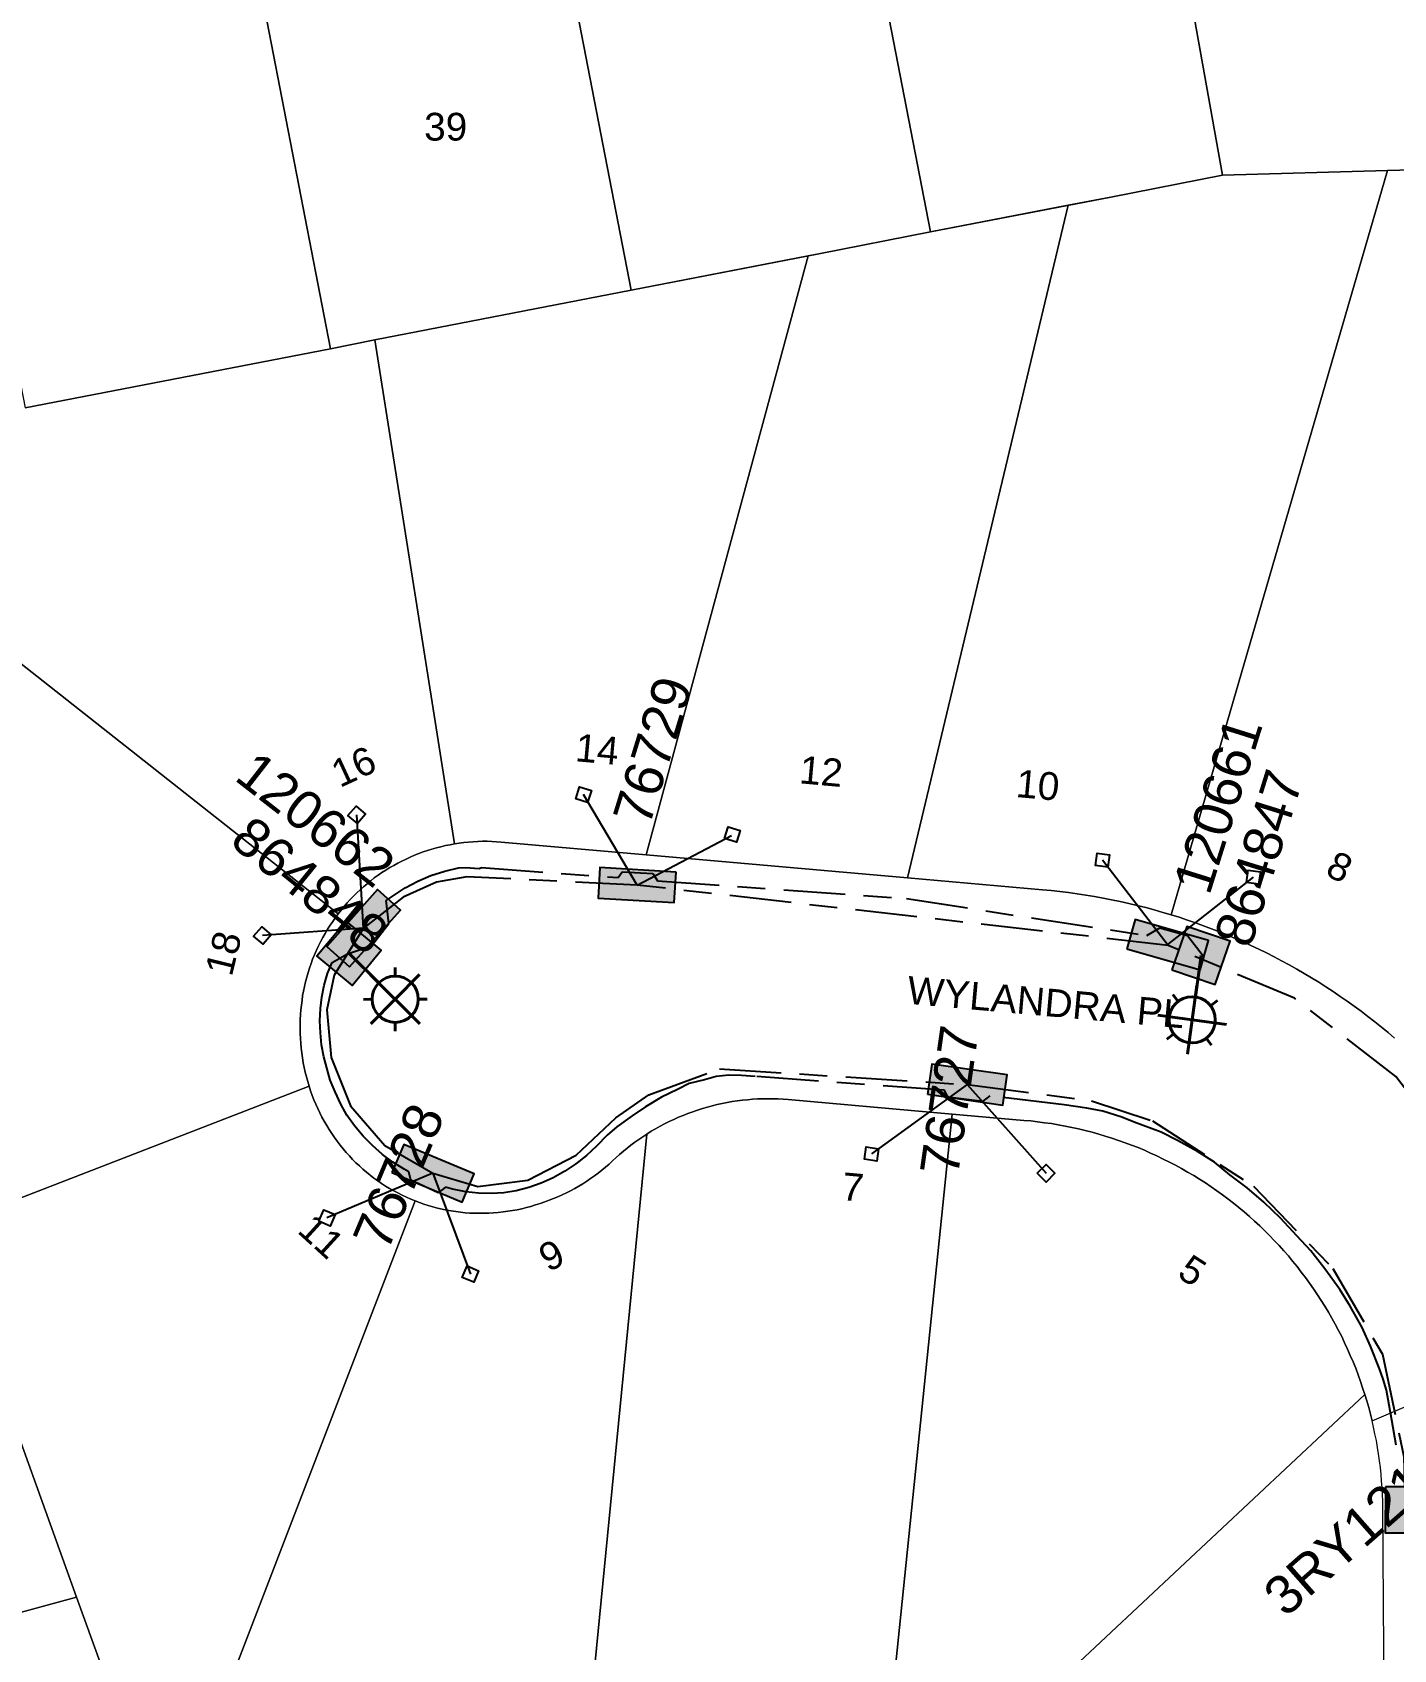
# Model space of a CAD drawing. Header units: metres. Extents: x 301080 to 303013, y 6182698 to 6183880.
# Drawn here: x 302498.9 to 302587.2, y 6182951.9 to 6183056.8 of the extents above; entities that cross this region are included whole.
import ezdxf
from ezdxf.enums import TextEntityAlignment as Align

# ---------------------------------------------------------------- set-up
doc = ezdxf.new("R2010")
doc.units = ezdxf.units.M
doc.linetypes.add('Cable Exist UG', pattern=[8.2, 4, -1.2, 1.8, -1.2])
doc.layers.get('0').update_dxf_attribs({"color": 6})
doc.layers.add('Cadastre Land Parcels_SP_EXT', color=9, linetype='Continuous', lineweight=5)
doc.layers.add('Cadastre Roads_SP_EXT', color=9, linetype='Continuous', lineweight=5)
for name, color, linetype in [('Equip_SP_SL_EXT', 7, 'Continuous'), ('Mains_LV_EXT', 7, 'Continuous'), ('Mains_SL_EXT', 7, 'Continuous'), ('Services_SP_EXT', 7, 'Continuous'), ('SupportsUG_SP_LV_EXT', 7, 'Continuous'), ('SupportsUG_SP_LV_SL_EXT', 7, 'Continuous')]:
    doc.layers.add(name, color=color, linetype=linetype)
doc.styles.add('COLUMN_LABEL', font='arial.ttf')
doc.styles.add('iecARIAL', font='arial.ttf', dxfattribs={"height": 2})
doc.styles.add('POLE_LABEL', font='arial.ttf')
doc.styles.get("Standard").update_dxf_attribs({"font": 'arial.ttf'})

# ---------------------------------------------------------------- blocks, each defined once
blk = doc.blocks.new('COLUMN_EXT')
blk.add_hatch(color=256).paths.add_polyline_path([(-1.49, 1.48), (-1.49, -1.49), (1.48, -1.49), (1.48, 1.48)])
blk.add_lwpolyline([(-1.49, -1.49), (1.48, -1.49), (1.48, 1.48), (-1.49, 1.48)], close=True)
for tag, height, style, flags, p in [('ASSET_NUM', 2.5, 'COLUMN_LABEL', 8, (2, 2)), ('STRUCTURE_PLANT_NUMBER', 0.2, 'POLE_LABEL', 9, (1.81, 0.03)), ('STREET_CODE', 0.2, 'COLUMN_LABEL', 9, (1.81, -0.2))]:
    blk.add_attdef(tag, text='', height=height, dxfattribs=dict(style=style, flags=flags)).set_placement(p, align=Align.MIDDLE_LEFT)
at = {"flags": 9}
for tag, p in [('COLUMN_TYPE', (1.81, -0.4)), ('OWNED_BY', (1.81, -0.6)), ('STATE', (1.81, -0.8)), ('USAGE', (1.81, -1)), ('STREETNAME', (1.81, -1.6)), ('SUBURB', (1.81, -1.8)), ('LEGEND', (1.81, -1.2)), ('LOCATION', (1.81, -1.4)), ('NOTES', (1.81, -2))]:
    blk.add_attdef(tag, text='', height=0.2, dxfattribs=at).set_placement(p, align=Align.MIDDLE_LEFT)
at = {"flags": 1}
blk.add_attdef('Z', (1.81, -2.35), '', height=0.2, dxfattribs=at)
blk = doc.blocks.new('PILLAR_EXT')
blk.add_hatch(color=256).paths.add_polyline_path([(-2.475, 0.99), (-2.475, -0.99), (2.475, -0.99), (2.475, 0.99)])
blk.add_lwpolyline([(-2.475, -0.99), (2.475, -0.99), (2.475, 0.99), (-2.475, 0.99)], close=True)
at = {"style": 'iecARIAL', "flags": 8}
blk.add_attdef('ASSET_NUM', (1.5, 3.5), '', height=2.5, dxfattribs=at)
for tag, p, flags in [('OWNED_BY', (0, -0.2), 9), ('STATE', (0, -0.4), 9), ('SUPPORT_TYPE', (0, -0.6), 9), ('USAGE', (0, -0.8), 9), ('LEGEND', (0, -1), 9), ('LOCATION', (0, -1.2), 9), ('STREETNAME', (0, -1.8), 9), ('SUBURB', (0, -2), 1), ('NOTES', (0, -1.4), 9), ('PARENT', (0, -1.6), 9)]:
    blk.add_attdef(tag, p, '', height=0.2, dxfattribs=dict(flags=flags))
blk = doc.blocks.new('SL_LANTERN_EXT')
at = {"lineweight": 40}
for p, q in [((0, 1.97), (0, 6.47)), ((-1.46, 5.68), (-1.06, 5.28)), ((1.46, 5.68), (1.06, 5.28)), ((-2.25, 4.22), (2.25, 4.22)), ((-1.46, 2.76), (-1.06, 3.16)), ((1.46, 2.76), (1.06, 3.16)), ((0, 0), (0, 2.72))]:
    blk.add_line(p, q, dxfattribs=at)
blk.add_circle((0, 4.22), 1.5, dxfattribs=at)
at = {"style": 'iecARIAL', "flags": 8}
blk.add_attdef('ASSET_NUM', (1.5, 1.5), '', height=2.5, dxfattribs=at)
for tag, p, height, flags in [('CONSTRUCTED_VOLTAGE', (0.98, -0.65), 0.2, 9), ('CONTROL_TYPE', (0.98, -0.85), 0.2, 9), ('LANTERN_PURPOSE', (0.98, -1.05), 0.2, 9), ('LNUMBER', (2.18, -3.25), 2.5, 8), ('OPERATING_VOLTAGE', (0.98, -1.65), 0.2, 9), ('ORIENTATION', (0.98, -1.85), 0.2, 9), ('OWNED_BY', (0.98, -2.05), 0.2, 9), ('STATE', (0.98, -2.25), 0.2, 9), ('LANTERN_TYPE', (0.98, -1.25), 0.2, 9), ('NO_PHASES', (0.98, -1.45), 0.2, 9), ('USAGE', (0.98, -2.45), 0.2, 9), ('CEXIST', (0.98, -2.65), 0.2, 9), ('CNEW', (0.98, -2.85), 0.2, 9), ('CNUMBER', (0.98, -3.05), 0.2, 9), ('CREMOVE', (0.98, -3.25), 0.2, 9), ('CREPLACE', (0.98, -3.45), 0.2, 9), ('LKINGHEIGHT', (0.98, -3.65), 0.2, 9), ('LBRACKET', (0.98, -3.85), 0.2, 9), ('LBRACKETVOCAB', (0.98, -4.05), 0.2, 9), ('LCATEGORY', (0.98, -4.25), 0.2, 9), ('LCHARGE1', (0.98, -4.45), 0.2, 9), ('LCHARGE1PERCENT', (0.98, -4.65), 0.2, 9), ('LCHARGE2', (0.98, -4.85), 0.2, 9), ('LCHARGE2PERCENT', (0.98, -5.05), 0.2, 9), ('LCHARGE3', (0.98, -5.25), 0.2, 9), ('LCHARGE3PERCENT', (0.98, -5.45), 0.2, 9), ('LEXIST', (0.98, -5.65), 0.2, 9), ('LLAMP', (0.98, -5.85), 0.2, 9), ('LLAMPVOCAB', (0.98, -6.05), 0.2, 9), ('LMAST', (0.98, -6.25), 0.2, 9), ('LMASTVOCAB', (0.98, -6.45), 0.2, 9), ('LNEW', (0.98, -6.65), 0.2, 9), ('LANTNUMBER', (0.98, -6.85), 0.2, 9), ('LOUTREACH', (0.98, -7.25), 0.2, 9), ('LOUTREACHVOCAB', (0.98, -7.45), 0.2, 9), ('LRATECODE', (0.98, -7.65), 0.2, 9), ('LREMOVE', (0.98, -7.85), 0.2, 9), ('LREPLACE', (0.98, -8.05), 0.2, 9), ('LTYPE', (0.98, -8.25), 0.2, 9), ('LTYPEVOCAB', (0.98, -8.45), 0.2, 9), ('STREETNAME', (0.98, -9.25), 0.2, 9), ('SUBURB', (0.98, -9.45), 0.2, 1), ('LEGEND', (0.98, -8.65), 0.2, 9), ('LOCATION', (0.98, -8.85), 0.2, 9), ('NOTES', (0.98, -9.05), 0.2, 9)]:
    blk.add_attdef(tag, p, '', height=height, dxfattribs=dict(flags=flags))
blk = doc.blocks.new('CCP_EXT')
at = {"flags": 9}
for tag, p in [('STATE', (0, -1.8)), ('USAGE', (0, -1.2)), ('LEGEND', (0, -1.4)), ('LIFE_SUPPORT', (0, -1.6)), ('NOTES', (0, -2))]:
    blk.add_attdef(tag, text='', height=0.2, dxfattribs=at).set_placement(p, align=Align.MIDDLE_LEFT)
blk.add_wipeout([(0, 0.57), (0.57, 0), (0, -0.57), (-0.57, 0)])
blk.add_lwpolyline([(-0.57, 0), (0, 0.57), (0.57, 0), (0, -0.57), (-0.57, 0)])
at = {"flags": 1}
blk.add_attdef('Z', (0, 0), '', height=0.2, dxfattribs=at)
at = {"flags": 9}
for tag, p in [('CCP_TYPE', (0, 0)), ('CONSTRUCTED_VOLTAGE', (0, -0.2)), ('OPERATING_VOLTAGE', (0, -0.6)), ('ORIENTATION', (0, -0.8)), ('OWNED_BY', (0, -1)), ('NO_PHASES', (0, -0.4))]:
    blk.add_attdef(tag, text='', height=0.2, dxfattribs=at).set_placement(p, align=Align.MIDDLE_LEFT)

msp = doc.modelspace()

# ---------------------------------------------------------------- linework, layer by layer
at = {"layer": 'Cadastre Land Parcels_SP_EXT', "linetype": 'Continuous'}
for points in [[(302611.08, 6183048.46), (302584.86, 6183083.07), (302570.49, 6183078.78), (302576.1, 6183047.5), (302586.78, 6183047.79), (302610.73, 6183048.45), (302611.08, 6183048.46)], [(302576.1, 6183047.5), (302570.49, 6183078.78), (302565.74, 6183077.39), (302560.97, 6183076.08), (302556.18, 6183074.85), (302551.36, 6183073.69), (302557.16, 6183043.82), (302568.85, 6183046.08), (302576.1, 6183047.5)], [(302557.16, 6183043.82), (302551.36, 6183073.69), (302545.64, 6183072.41), (302539.9, 6183071.24), (302531.98, 6183069.7), (302537.74, 6183040.04), (302549.9, 6183042.39), (302557.16, 6183043.82)], [(302531.98, 6183069.7), (302512.48, 6183065.92), (302518.24, 6183036.24), (302521.12, 6183036.82), (302537.74, 6183040.04), (302531.98, 6183069.7)], [(302518.24, 6183036.24), (302512.48, 6183065.92), (302510.24, 6183065.52), (302507.98, 6183065.2), (302505.72, 6183064.95), (302503.45, 6183064.78), (302501.17, 6183064.69), (302498.9, 6183064.67), (302496.62, 6183064.73), (302494.35, 6183064.87), (302492.08, 6183065.07), (302498.43, 6183032.4), (302518.24, 6183036.24)], [(302586.78, 6183047.79), (302576.1, 6183047.5), (302568.85, 6183046.08), (302566.09, 6183045.55), (302555.65, 6183001.92), (302564.41, 6183001.15), (302564.98, 6183001.1), (302565.54, 6183001.04), (302566.11, 6183000.97), (302566.67, 6183000.89), (302567.23, 6183000.8), (302567.79, 6183000.71), (302568.35, 6183000.61), (302568.9, 6183000.5), (302569.46, 6183000.38), (302570.01, 6183000.26), (302570.56, 6183000.13), (302571.11, 6182999.99), (302571.66, 6182999.84), (302572.21, 6182999.68), (302572.75, 6182999.52), (302586.78, 6183047.79)], [(302566.09, 6183045.55), (302557.16, 6183043.82), (302549.9, 6183042.39), (302549.21, 6183042.26), (302538.7, 6183003.41), (302555.65, 6183001.92), (302566.09, 6183045.55)], [(302549.21, 6183042.26), (302537.74, 6183040.04), (302521.12, 6183036.82), (302526.28, 6183004.13), (302526.58, 6183004.17), (302526.88, 6183004.21), (302527.18, 6183004.24), (302527.49, 6183004.26), (302527.79, 6183004.28), (302528.09, 6183004.29), (302528.4, 6183004.29), (302528.7, 6183004.28), (302529, 6183004.26), (302529.3, 6183004.24), (302538.7, 6183003.41), (302549.21, 6183042.26)], [(302501.77, 6182955.26), (302496.01, 6182971.21), (302464.76, 6182962.71), (302470.49, 6182946.75), (302501.77, 6182955.26)], [(302586.65, 6182936.84), (302586.57, 6182948.79), (302586.49, 6182961.04), (302586.48, 6182961.48), (302586.47, 6182961.92), (302586.45, 6182962.36), (302586.41, 6182962.8), (302586.37, 6182963.23), (302586.33, 6182963.67), (302586.27, 6182964.11), (302586.21, 6182964.55), (302586.14, 6182964.98), (302586.07, 6182965.42), (302585.98, 6182965.85), (302585.89, 6182966.28), (302585.79, 6182966.71), (302585.68, 6182967.14), (302585.57, 6182967.56), (302585.45, 6182967.99), (302585.32, 6182968.41), (302558.92, 6182943.68), (302560.18, 6182931.64), (302586.65, 6182936.84)], [(302500.47, 6182937.19), (302507.62, 6182939.1), (302501.77, 6182955.26), (302470.49, 6182946.75), (302476.25, 6182930.73), (302500.47, 6182937.19)]]:
    msp.add_lwpolyline(points, close=True, dxfattribs=at)
for points in [[(302610.73, 6183048.45), (302586.78, 6183047.79), (302572.75, 6182999.52), (302573.28, 6182999.36), (302573.81, 6182999.18), (302574.33, 6182999), (302574.86, 6182998.81), (302575.38, 6182998.62), (302575.89, 6182998.41), (302576.41, 6182998.2), (302576.92, 6182997.99), (302577.43, 6182997.76), (302577.93, 6182997.53), (302578.44, 6182997.29), (302578.94, 6182997.05), (302579.43, 6182996.8), (302579.92, 6182996.54), (302580.41, 6182996.27), (302580.9, 6182996), (302581.38, 6182995.72), (302581.86, 6182995.44), (302582.33, 6182995.15), (302582.8, 6182994.85), (302583.26, 6182994.55), (302583.72, 6182994.23), (302584.18, 6182993.92), (302584.63, 6182993.6), (302585.08, 6182993.27), (302585.52, 6182992.93), (302585.96, 6182992.59), (302586.4, 6182992.24), (302586.83, 6182991.89), (302587.25, 6182991.53)], [(302491.2, 6183021.29), (302518.74, 6182999.59), (302518.93, 6182999.83), (302518.93, 6182999.83), (302519.12, 6183000.06), (302519.32, 6183000.29), (302519.52, 6183000.51), (302519.73, 6183000.73), (302519.94, 6183000.94), (302520.16, 6183001.14), (302520.38, 6183001.34), (302520.61, 6183001.54), (302520.85, 6183001.73), (302521.08, 6183001.91), (302521.33, 6183002.09), (302521.57, 6183002.26), (302521.82, 6183002.42), (302522.08, 6183002.58), (302522.34, 6183002.73), (302522.6, 6183002.87), (302522.87, 6183003.01), (302523.14, 6183003.14), (302523.41, 6183003.27), (302523.69, 6183003.39), (302523.97, 6183003.5), (302524.25, 6183003.6), (302524.53, 6183003.7), (302524.82, 6183003.79), (302525.11, 6183003.87), (302525.4, 6183003.94), (302525.69, 6183004.01), (302525.99, 6183004.07), (302526.28, 6183004.13), (302521.12, 6183036.82), (302518.24, 6183036.24), (302498.43, 6183032.4)], [(302493.11, 6182979.22), (302516.85, 6182988.4), (302516.85, 6182988.4), (302516.76, 6182988.71), (302516.68, 6182989.01), (302516.6, 6182989.31), (302516.53, 6182989.62), (302516.47, 6182989.93), (302516.42, 6182990.25), (302516.38, 6182990.56), (302516.34, 6182990.87), (302516.31, 6182991.19), (302516.29, 6182991.51), (302516.28, 6182991.82), (302516.27, 6182992.13), (302516.27, 6182992.44), (302516.28, 6182992.74), (302516.29, 6182993.05), (302516.32, 6182993.36), (302516.35, 6182993.66), (302516.39, 6182993.97), (302516.43, 6182994.28), (302516.49, 6182994.58), (302516.55, 6182994.88), (302516.62, 6182995.18), (302516.7, 6182995.48), (302516.78, 6182995.78), (302516.88, 6182996.07), (302516.98, 6182996.36), (302517.08, 6182996.65), (302517.2, 6182996.93), (302517.32, 6182997.22), (302517.45, 6182997.5), (302517.59, 6182997.77), (302517.73, 6182998.05), (302517.89, 6182998.31), (302518.04, 6182998.58), (302518.21, 6182998.84), (302518.38, 6182999.09), (302518.56, 6182999.35), (302518.74, 6182999.59), (302491.2, 6183021.29)], [(302496.01, 6182971.21), (302501.77, 6182955.26), (302507.62, 6182939.1), (302523.72, 6182980.97), (302523.72, 6182980.97), (302523.44, 6182981.08), (302523.16, 6182981.21), (302522.88, 6182981.34), (302522.61, 6182981.48), (302522.34, 6182981.62), (302522.07, 6182981.77), (302521.81, 6182981.93), (302521.55, 6182982.1), (302521.3, 6182982.27), (302521.05, 6182982.45), (302520.81, 6182982.64), (302520.57, 6182982.83), (302520.34, 6182983.03), (302520.11, 6182983.23), (302519.89, 6182983.44), (302519.67, 6182983.66), (302519.46, 6182983.88), (302519.25, 6182984.11), (302519.05, 6182984.35), (302518.86, 6182984.59), (302518.67, 6182984.83), (302518.49, 6182985.08), (302518.32, 6182985.33), (302518.15, 6182985.59), (302517.99, 6182985.86), (302517.83, 6182986.13), (302517.68, 6182986.4), (302517.54, 6182986.67), (302517.41, 6182986.95), (302517.28, 6182987.24), (302517.16, 6182987.52), (302517.05, 6182987.81), (302516.95, 6182988.11), (302516.85, 6182988.4), (302493.11, 6182979.22)], [(302554.39, 6182945.92), (302558.56, 6182986.6), (302547.93, 6182987.54), (302547.6, 6182987.56), (302547.27, 6182987.58), (302546.94, 6182987.59), (302546.6, 6182987.59), (302546.27, 6182987.59), (302545.94, 6182987.58), (302545.61, 6182987.56), (302545.28, 6182987.53), (302544.95, 6182987.5), (302544.62, 6182987.46), (302544.29, 6182987.41), (302543.97, 6182987.35), (302543.64, 6182987.29), (302543.32, 6182987.21), (302543, 6182987.14), (302542.68, 6182987.05), (302542.36, 6182986.96), (302542.04, 6182986.86), (302541.73, 6182986.75), (302541.42, 6182986.64), (302541.11, 6182986.51), (302540.8, 6182986.39), (302540.5, 6182986.25), (302540.2, 6182986.11), (302539.91, 6182985.96), (302539.61, 6182985.81), (302539.32, 6182985.64), (302539.04, 6182985.48), (302538.76, 6182985.3), (302534.66, 6182943.56)], [(302558.92, 6182943.68), (302585.32, 6182968.41), (302585.32, 6182968.41), (302585.18, 6182968.84), (302585.04, 6182969.26), (302584.89, 6182969.69), (302584.73, 6182970.11), (302584.56, 6182970.52), (302584.38, 6182970.94), (302584.2, 6182971.35), (302584.01, 6182971.76), (302583.82, 6182972.16), (302583.61, 6182972.56), (302583.4, 6182972.96), (302583.19, 6182973.35), (302582.96, 6182973.74), (302582.73, 6182974.13), (302582.49, 6182974.51), (302582.25, 6182974.88), (302582, 6182975.26), (302581.74, 6182975.63), (302581.47, 6182975.99), (302581.2, 6182976.35), (302580.93, 6182976.7), (302580.64, 6182977.05), (302580.36, 6182977.4), (302580.06, 6182977.73), (302579.76, 6182978.07), (302579.45, 6182978.4), (302579.14, 6182978.72), (302578.82, 6182979.04), (302578.5, 6182979.35), (302578.17, 6182979.65), (302577.83, 6182979.95), (302577.49, 6182980.25), (302577.15, 6182980.53), (302576.8, 6182980.82), (302576.44, 6182981.09), (302576.08, 6182981.36), (302575.72, 6182981.62), (302575.35, 6182981.88), (302574.98, 6182982.13), (302574.6, 6182982.37), (302574.22, 6182982.61), (302573.83, 6182982.84), (302573.44, 6182983.06), (302573.04, 6182983.28), (302572.65, 6182983.48), (302572.25, 6182983.68), (302571.84, 6182983.88), (302571.43, 6182984.07), (302571.02, 6182984.25), (302570.61, 6182984.42), (302570.19, 6182984.58), (302569.77, 6182984.74), (302569.34, 6182984.89), (302568.92, 6182985.04), (302568.49, 6182985.17), (302568.06, 6182985.3), (302567.63, 6182985.42), (302567.19, 6182985.53), (302566.76, 6182985.64), (302566.32, 6182985.73), (302565.88, 6182985.82), (302565.44, 6182985.9), (302564.99, 6182985.98), (302564.55, 6182986.04), (302564.1, 6182986.1), (302563.66, 6182986.15), (302563.21, 6182986.19), (302558.56, 6182986.6), (302554.39, 6182945.92)], [(302534.66, 6182943.56), (302538.76, 6182985.3), (302538.76, 6182985.3), (302538.49, 6182985.13), (302538.23, 6182984.95), (302537.98, 6182984.77), (302537.72, 6182984.58), (302537.48, 6182984.39), (302537.23, 6182984.19), (302536.99, 6182983.98), (302536.76, 6182983.78), (302536.53, 6182983.56), (302536.3, 6182983.35), (302536.07, 6182983.15), (302535.84, 6182982.96), (302535.6, 6182982.77), (302535.36, 6182982.59), (302535.11, 6182982.41), (302534.86, 6182982.24), (302534.6, 6182982.08), (302534.34, 6182981.92), (302534.08, 6182981.77), (302533.81, 6182981.62), (302533.54, 6182981.49), (302533.26, 6182981.36), (302532.98, 6182981.23), (302532.7, 6182981.12), (302532.42, 6182981.01), (302532.13, 6182980.9), (302531.83, 6182980.79), (302531.54, 6182980.7), (302531.24, 6182980.61), (302530.94, 6182980.53), (302530.64, 6182980.46), (302530.34, 6182980.39), (302530.04, 6182980.34), (302529.73, 6182980.29), (302529.43, 6182980.25), (302529.12, 6182980.21), (302528.81, 6182980.19), (302528.51, 6182980.17), (302528.2, 6182980.16), (302527.89, 6182980.16), (302527.59, 6182980.17), (302527.28, 6182980.18), (302526.97, 6182980.2), (302526.67, 6182980.23), (302526.37, 6182980.27), (302526.06, 6182980.32), (302525.76, 6182980.37), (302525.47, 6182980.43), (302525.17, 6182980.5), (302524.87, 6182980.58), (302524.58, 6182980.67), (302524.29, 6182980.76), (302524, 6182980.86), (302523.72, 6182980.97), (302507.62, 6182939.1)]]:
    msp.add_lwpolyline(points, dxfattribs=at)
at = {"layer": 'Mains_LV_EXT', "linetype": 'Cable Exist UG'}
for points in [[(302538.12, 6183001.45), (302527.09, 6183001.99), (302525.12, 6183001.63), (302522.95, 6183000.67), (302520.38, 6182998.65)], [(302572.56, 6182997.54), (302538.12, 6183001.45)], [(302520.38, 6182998.65), (302518.47, 6182995.6), (302517.99, 6182993.36), (302518.28, 6182990.27), (302519.53, 6182987.14), (302521.77, 6182984.55), (302524.88, 6182982.76)], [(302623.47, 6182984.09), (302618.85, 6182975.46), (302612.83, 6182970.44), (302602.93, 6182968.16), (302598.64, 6182970.49), (302594.17, 6182980.08), (302587.34, 6182989.03), (302580.76, 6182994.12), (302572.56, 6182997.54)]]:
    msp.add_lwpolyline(points, dxfattribs=at)

# ---------------------------------------------------------------- block references
at = {"layer": 'Equip_SP_SL_EXT'}
for p, rotation in [((302519.44, 6182997.02), 225.1657510031869), ((302574.7, 6182996.89), 172.1299129026457)]:
    msp.add_blockref('SL_LANTERN_EXT', p, dxfattribs=dict(at, rotation=rotation))
at = {"layer": 'SupportsUG_SP_LV_EXT'}
ref = msp.add_blockref('PILLAR_EXT', (302538.12, 6183001.45), dxfattribs=dict(at, rotation=176.5356741047939))
ref.add_attrib('ASSET_NUM', '76729', dxfattribs={"layer": '0', "height": 2.5, "rotation": 72.8944, "style": 'iecARIAL'}).set_placement((302539.62, 6183004.95), align=Align.BOTTOM_LEFT)
ref = msp.add_blockref('PILLAR_EXT', (302572.54, 6182997.59), dxfattribs=dict(at, rotation=344.1277022164954))
ref.add_attrib('ASSET_NUM', '120661', dxfattribs={"layer": '0', "height": 2.5, "rotation": 72.5906, "style": 'iecARIAL'}).set_placement((302574.04, 6183001.09), align=Align.MIDDLE_LEFT)
ref = msp.add_blockref('PILLAR_EXT', (302520.38, 6182998.65), dxfattribs=dict(at, rotation=48.1219594387434))
ref.add_attrib('ASSET_NUM', '120662', dxfattribs={"layer": '0', "height": 2.5, "rotation": 322.0981, "style": 'iecARIAL'}).set_placement((302521.88, 6183002.15), align=Align.MIDDLE_RIGHT)
ref = msp.add_blockref('PILLAR_EXT', (302559.54, 6182988.51), dxfattribs=dict(at, rotation=351.832313646085))
ref.add_attrib('ASSET_NUM', '76727', dxfattribs={"layer": '0', "height": 2.5, "rotation": 81.8685, "style": 'iecARIAL'}).set_placement((302561.04, 6182992.01), align=Align.BOTTOM_RIGHT)
ref = msp.add_blockref('PILLAR_EXT', (302524.88, 6182982.76), dxfattribs=dict(at, rotation=337.1439039580747))
ref.add_attrib('ASSET_NUM', '76728', dxfattribs={"layer": '0', "height": 2.5, "rotation": 67.1801, "style": 'iecARIAL'}).set_placement((302526.38, 6182986.26), align=Align.BOTTOM_RIGHT)
at = {"layer": 'SupportsUG_SP_LV_SL_EXT'}
ref = msp.add_blockref('COLUMN_EXT', (302574.7, 6182996.89), dxfattribs=dict(at, rotation=341.1291035524729))
ref.add_attrib('ASSET_NUM', '864847', dxfattribs={"layer": '0', "height": 2.5, "rotation": 72.7005, "style": 'COLUMN_LABEL'}).set_placement((302576.7, 6182997.64), align=Align.MIDDLE_LEFT)
ref = msp.add_blockref('COLUMN_EXT', (302519.44, 6182997.02), dxfattribs=dict(at, rotation=230.2856110687673))
ref.add_attrib('ASSET_NUM', '864848', dxfattribs={"layer": '0', "height": 2.5, "rotation": 320.9105, "style": 'COLUMN_LABEL'}).set_placement((302521.44, 6182997.77), align=Align.MIDDLE_RIGHT)
ref = msp.add_blockref('COLUMN_EXT', (302588.14, 6182960.92), dxfattribs=dict(at, rotation=269.9637783838602))
ref.add_attrib('ASSET_NUM', '3RY121', dxfattribs={"layer": '0', "height": 2.5, "rotation": 41.3839, "style": 'COLUMN_LABEL'}).set_placement((302590.14, 6182961.67), align=Align.BOTTOM_RIGHT)

# ---------------------------------------------------------------- texts
at = {"layer": 'Cadastre Land Parcels_SP_EXT'}
msp.add_text('39', height=1.8, dxfattribs=at).set_placement((302524.31, 6183049.74))
for s, rotation, p in [('16', 24.741, (302518.84, 6183007.74)), ('14', 354.8119, (302534.06, 6183009.49)), ('12', 354.8234, (302548.59, 6183008.06)), ('10', 354.8143, (302562.64, 6183007.17)), ('8', 333.9889, (302582.67, 6183002.13)), ('18', 76.3191, (302511.83, 6182995.46)), ('7', 354.82, (302551.34, 6182981.03)), ('11', 317.6242, (302516.01, 6182978.96)), ('9', 26.7099, (302532.35, 6182976.32)), ('5', 327.1169, (302573.07, 6182976.08))]:
    msp.add_text(s, height=1.8, rotation=rotation, dxfattribs=at).set_placement(p)
at = {"layer": 'Cadastre Roads_SP_EXT'}
msp.add_text('WYLANDRA PL', height=1.8, rotation=354.9057, dxfattribs=at).set_placement((302555.58, 6182993.76))

# ---------------------------------------------------------------- next in the draw order: block references
at = {"layer": 'Services_SP_EXT'}
for p, rotation in [((302534.65, 6183007.32), 117.7675407640062), ((302519.94, 6183006.01), 94.83731511442195), ((302544.3, 6183004.73), 27.87621564674988), ((302568.3, 6183003.06), 127.1113000029007), ((302578.09, 6183001.97), 37.21997499147064), ((302513.82, 6182998.18), 184.4054514688047), ((302553.32, 6182984.01), 216.7779764804062), ((302518.01, 6182979.86), 202.0895666151034), ((302527.31, 6182976.22), 292.1257915826956)]:
    msp.add_blockref('CCP_EXT', p, dxfattribs=dict(at, rotation=rotation))
msp.add_blockref('CCP_EXT', (302564.65, 6182982.76), dxfattribs=at)

# ---------------------------------------------------------------- next in the draw order: linework, layer by layer
at = {"layer": 'Cadastre Roads_SP_EXT', "linetype": 'Continuous'}
msp.add_lwpolyline([(302587.25, 6182991.53), (302586.83, 6182991.89), (302586.4, 6182992.24), (302585.96, 6182992.59), (302585.52, 6182992.93), (302585.08, 6182993.27), (302584.63, 6182993.6), (302584.18, 6182993.92), (302583.72, 6182994.23), (302583.26, 6182994.55), (302582.8, 6182994.85), (302582.33, 6182995.15), (302581.86, 6182995.44), (302581.38, 6182995.72), (302580.9, 6182996), (302580.41, 6182996.27), (302579.92, 6182996.54), (302579.43, 6182996.8), (302578.94, 6182997.05), (302578.44, 6182997.29), (302577.93, 6182997.53), (302577.43, 6182997.76), (302576.92, 6182997.99), (302576.41, 6182998.2), (302575.89, 6182998.41), (302575.38, 6182998.62), (302574.86, 6182998.81), (302574.33, 6182999), (302573.81, 6182999.18), (302573.28, 6182999.36), (302572.75, 6182999.52), (302572.21, 6182999.68), (302571.66, 6182999.84), (302571.11, 6182999.99), (302570.56, 6183000.13), (302570.01, 6183000.26), (302569.46, 6183000.38), (302568.9, 6183000.5), (302568.35, 6183000.61), (302567.79, 6183000.71), (302567.23, 6183000.8), (302566.67, 6183000.89), (302566.11, 6183000.97), (302565.54, 6183001.04), (302564.98, 6183001.1), (302564.41, 6183001.15), (302555.65, 6183001.92), (302538.7, 6183003.41), (302529.3, 6183004.24), (302529, 6183004.26), (302528.7, 6183004.28), (302528.4, 6183004.29), (302528.09, 6183004.29), (302527.79, 6183004.28), (302527.49, 6183004.26), (302527.18, 6183004.24), (302526.88, 6183004.21), (302526.58, 6183004.17), (302526.28, 6183004.13), (302525.99, 6183004.07), (302525.69, 6183004.01), (302525.4, 6183003.94), (302525.11, 6183003.87), (302524.82, 6183003.79), (302524.53, 6183003.7), (302524.25, 6183003.6), (302523.97, 6183003.5), (302523.69, 6183003.39), (302523.41, 6183003.27), (302523.14, 6183003.14), (302522.87, 6183003.01), (302522.6, 6183002.87), (302522.34, 6183002.73), (302522.08, 6183002.58), (302521.82, 6183002.42), (302521.57, 6183002.26), (302521.33, 6183002.09), (302521.08, 6183001.91), (302520.85, 6183001.73), (302520.61, 6183001.54), (302520.38, 6183001.34), (302520.16, 6183001.14), (302519.94, 6183000.94), (302519.73, 6183000.73), (302519.52, 6183000.51), (302519.32, 6183000.29), (302519.12, 6183000.06), (302518.93, 6182999.83), (302518.74, 6182999.59), (302518.56, 6182999.35), (302518.38, 6182999.09), (302518.21, 6182998.84), (302518.04, 6182998.58), (302517.89, 6182998.31), (302517.73, 6182998.05), (302517.59, 6182997.77), (302517.45, 6182997.5), (302517.32, 6182997.22), (302517.2, 6182996.93), (302517.08, 6182996.65), (302516.98, 6182996.36), (302516.88, 6182996.07), (302516.78, 6182995.78), (302516.7, 6182995.48), (302516.62, 6182995.18), (302516.55, 6182994.88), (302516.49, 6182994.58), (302516.43, 6182994.28), (302516.39, 6182993.97), (302516.35, 6182993.66), (302516.32, 6182993.36), (302516.29, 6182993.05), (302516.28, 6182992.74), (302516.27, 6182992.44), (302516.27, 6182992.13), (302516.28, 6182991.82), (302516.29, 6182991.51), (302516.31, 6182991.19), (302516.34, 6182990.87), (302516.38, 6182990.56), (302516.42, 6182990.25), (302516.47, 6182989.93), (302516.53, 6182989.62), (302516.6, 6182989.31), (302516.68, 6182989.01), (302516.76, 6182988.71), (302516.85, 6182988.4), (302516.95, 6182988.11), (302517.05, 6182987.81), (302517.16, 6182987.52), (302517.28, 6182987.24), (302517.41, 6182986.95), (302517.54, 6182986.67), (302517.68, 6182986.4), (302517.83, 6182986.13), (302517.99, 6182985.86), (302518.15, 6182985.59), (302518.32, 6182985.33), (302518.49, 6182985.08), (302518.67, 6182984.83), (302518.86, 6182984.59), (302519.05, 6182984.35), (302519.25, 6182984.11), (302519.46, 6182983.88), (302519.67, 6182983.66), (302519.89, 6182983.44), (302520.11, 6182983.23), (302520.34, 6182983.03), (302520.57, 6182982.83), (302520.81, 6182982.64), (302521.05, 6182982.45), (302521.3, 6182982.27), (302521.55, 6182982.1), (302521.81, 6182981.93), (302522.07, 6182981.77), (302522.34, 6182981.62), (302522.61, 6182981.48), (302522.88, 6182981.34), (302523.16, 6182981.21), (302523.44, 6182981.08), (302523.72, 6182980.97), (302524, 6182980.86), (302524.29, 6182980.76), (302524.58, 6182980.67), (302524.87, 6182980.58), (302525.17, 6182980.5), (302525.47, 6182980.43), (302525.76, 6182980.37), (302526.06, 6182980.32), (302526.37, 6182980.27), (302526.67, 6182980.23), (302526.97, 6182980.2), (302527.28, 6182980.18), (302527.59, 6182980.17), (302527.89, 6182980.16), (302528.2, 6182980.16), (302528.51, 6182980.17), (302528.81, 6182980.19), (302529.12, 6182980.21), (302529.43, 6182980.25), (302529.73, 6182980.29), (302530.04, 6182980.34), (302530.34, 6182980.39), (302530.64, 6182980.46), (302530.94, 6182980.53), (302531.24, 6182980.61), (302531.54, 6182980.7), (302531.83, 6182980.79), (302532.13, 6182980.9), (302532.42, 6182981.01), (302532.7, 6182981.12), (302532.98, 6182981.23), (302533.26, 6182981.36), (302533.54, 6182981.49), (302533.81, 6182981.62), (302534.08, 6182981.77), (302534.34, 6182981.92), (302534.6, 6182982.08), (302534.86, 6182982.24), (302535.11, 6182982.41), (302535.36, 6182982.59), (302535.6, 6182982.77), (302535.84, 6182982.96), (302536.07, 6182983.15), (302536.3, 6182983.35), (302536.53, 6182983.56), (302536.76, 6182983.78), (302536.99, 6182983.98), (302537.23, 6182984.19), (302537.48, 6182984.39), (302537.72, 6182984.58), (302537.98, 6182984.77), (302538.23, 6182984.95), (302538.49, 6182985.13), (302538.76, 6182985.3), (302539.04, 6182985.48), (302539.32, 6182985.64), (302539.61, 6182985.81), (302539.91, 6182985.96), (302540.2, 6182986.11), (302540.5, 6182986.25), (302540.8, 6182986.39), (302541.11, 6182986.51), (302541.42, 6182986.64), (302541.73, 6182986.75), (302542.04, 6182986.86), (302542.36, 6182986.96), (302542.68, 6182987.05), (302543, 6182987.14), (302543.32, 6182987.21), (302543.64, 6182987.29), (302543.97, 6182987.35), (302544.29, 6182987.41), (302544.62, 6182987.46), (302544.95, 6182987.5), (302545.28, 6182987.53), (302545.61, 6182987.56), (302545.94, 6182987.58), (302546.27, 6182987.59), (302546.6, 6182987.59), (302546.94, 6182987.59), (302547.27, 6182987.58), (302547.6, 6182987.56), (302547.93, 6182987.54), (302558.56, 6182986.6), (302563.21, 6182986.19), (302563.66, 6182986.15), (302564.1, 6182986.1), (302564.55, 6182986.04), (302564.99, 6182985.98), (302565.44, 6182985.9), (302565.88, 6182985.82), (302566.32, 6182985.73), (302566.76, 6182985.64), (302567.19, 6182985.53), (302567.63, 6182985.42), (302568.06, 6182985.3), (302568.49, 6182985.17), (302568.92, 6182985.04), (302569.34, 6182984.89), (302569.77, 6182984.74), (302570.19, 6182984.58), (302570.61, 6182984.42), (302571.02, 6182984.25), (302571.43, 6182984.07), (302571.84, 6182983.88), (302572.25, 6182983.68), (302572.65, 6182983.48), (302573.04, 6182983.28), (302573.44, 6182983.06), (302573.83, 6182982.84), (302574.22, 6182982.61), (302574.6, 6182982.37), (302574.98, 6182982.13), (302575.35, 6182981.88), (302575.72, 6182981.62), (302576.08, 6182981.36), (302576.44, 6182981.09), (302576.8, 6182980.82), (302577.15, 6182980.53), (302577.49, 6182980.25), (302577.83, 6182979.95), (302578.17, 6182979.65), (302578.5, 6182979.35), (302578.82, 6182979.04), (302579.14, 6182978.72), (302579.45, 6182978.4), (302579.76, 6182978.07), (302580.06, 6182977.73), (302580.36, 6182977.4), (302580.64, 6182977.05), (302580.93, 6182976.7), (302581.2, 6182976.35), (302581.47, 6182975.99), (302581.74, 6182975.63), (302582, 6182975.26), (302582.25, 6182974.88), (302582.49, 6182974.51), (302582.73, 6182974.13), (302582.96, 6182973.74), (302583.19, 6182973.35), (302583.4, 6182972.96), (302583.61, 6182972.56), (302583.82, 6182972.16), (302584.01, 6182971.76), (302584.2, 6182971.35), (302584.38, 6182970.94), (302584.56, 6182970.52), (302584.73, 6182970.11), (302584.89, 6182969.69), (302585.04, 6182969.26), (302585.18, 6182968.84), (302585.32, 6182968.41), (302585.45, 6182967.99), (302585.57, 6182967.56), (302585.68, 6182967.14), (302585.79, 6182966.71), (302600.22, 6182972.86)], dxfattribs=at)
at = {"layer": 'Mains_LV_EXT', "linetype": 'Cable Exist UG'}
for points in [[(302524.88, 6182982.76), (302527.79, 6182981.89), (302531.03, 6182982.3), (302534.18, 6182983.93), (302536.75, 6182986.36), (302538.88, 6182987.85), (302543.47, 6182989.53), (302559.54, 6182988.51)], [(302559.54, 6182988.51), (302567.6, 6182987.46), (302571.55, 6182986.15), (302578.1, 6182981.93), (302583.25, 6182976.58), (302586.46, 6182971.02), (302587.86, 6182964.36), (302588.58, 6182937.08)]]:
    msp.add_lwpolyline(points, dxfattribs=at)
at = {"layer": 'Mains_SL_EXT', "linetype": 'Cable Exist UG'}
for points in [[(302519.33, 6182997), (302520.9, 6182997.5), (302520.9, 6182997.5), (302522.03, 6182998.95), (302521.84, 6183000.44), (302523.07, 6183001.28), (302523.91, 6183001.71), (302524.74, 6183002.07), (302525.65, 6183002.36), (302526.53, 6183002.56), (302527, 6183002.59), (302527.89, 6183002.52), (302528.02, 6183002.58), (302536.89, 6183001.94), (302537.15, 6183002.31), (302539.14, 6183002.21), (302539.45, 6183001.72), (302555.59, 6183000.57), (302571.18, 6182998.18), (302572.02, 6182998.68), (302573.81, 6182998.17), (302574.84, 6182996.87)], [(302587.35, 6182965.12), (302587.08, 6182966.75), (302586.72, 6182968.7), (302586.5, 6182969.4), (302586.5, 6182969.4), (302586.27, 6182970.07), (302585.68, 6182971.55), (302585.14, 6182972.75), (302584.38, 6182974.13), (302583.69, 6182975.22), (302582.72, 6182976.56), (302581.82, 6182977.72), (302580.92, 6182978.71), (302579.86, 6182979.84), (302578.78, 6182980.88), (302577.69, 6182981.81), (302576.56, 6182982.65), (302575.56, 6182983.48), (302574.46, 6182984.18), (302573.18, 6182984.89), (302572.11, 6182985.42), (302570.37, 6182986.07), (302569.56, 6182986.4), (302568.32, 6182986.78), (302567.3, 6182986.99), (302565.83, 6182987.2), (302561, 6182987.78), (302560.53, 6182987.41), (302558.27, 6182987.7), (302558.06, 6182988.14), (302545.78, 6182989.04), (302544.89, 6182989.11), (302544.08, 6182989.12), (302543.25, 6182989.04), (302542.49, 6182988.82), (302541.5, 6182988.57), (302540.74, 6182988.19), (302539.7, 6182987.69), (302538.67, 6182987.07), (302537.8, 6182986.49), (302536.8, 6182985.77), (302536.18, 6182985.23), (302535.49, 6182984.51), (302534.83, 6182983.91), (302534.15, 6182983.37), (302533.43, 6182982.89), (302532.67, 6182982.46), (302531.9, 6182982.12), (302531.11, 6182981.84), (302530.27, 6182981.62), (302529.48, 6182981.49), (302528.65, 6182981.44), (302527.84, 6182981.46), (302527.01, 6182981.56), (302526.16, 6182981.72), (302525.7, 6182981.85), (302525.21, 6182981.49), (302523.44, 6182982.3), (302523.31, 6182982.85), (302523.01, 6182983.02), (302522.28, 6182983.47), (302521.6, 6182983.98), (302520.96, 6182984.55), (302520.35, 6182985.17), (302519.79, 6182985.84), (302519.3, 6182986.52), (302518.9, 6182987.25), (302518.53, 6182988.03), (302518.22, 6182988.8), (302517.8, 6182990.3), (302517.66, 6182991.08), (302517.59, 6182991.87), (302517.55, 6182992.65), (302517.58, 6182993.44), (302517.67, 6182994.19), (302517.82, 6182994.96), (302518.04, 6182995.71), (302518.34, 6182996.43), (302519.33, 6182997)]]:
    msp.add_lwpolyline(points, dxfattribs=at)
at = {"layer": 'Services_SP_EXT'}
for points in [[(302538.12, 6183001.45), (302534.65, 6183007.32)], [(302520.38, 6182998.65), (302519.94, 6183006.01)], [(302538.12, 6183001.45), (302544.24, 6183004.67)], [(302572.56, 6182997.54), (302568.3, 6183003.06)], [(302572.54, 6182997.59), (302578.09, 6183001.97)], [(302520.38, 6182998.65), (302513.82, 6182998.18)], [(302559.54, 6182988.51), (302553.32, 6182984.01)], [(302559.54, 6182988.51), (302564.65, 6182982.76)], [(302524.88, 6182982.76), (302518.01, 6182979.86)], [(302524.88, 6182982.76), (302527.31, 6182976.22)]]:
    msp.add_lwpolyline(points, dxfattribs=at)

doc.saveas('drawing.dxf')
